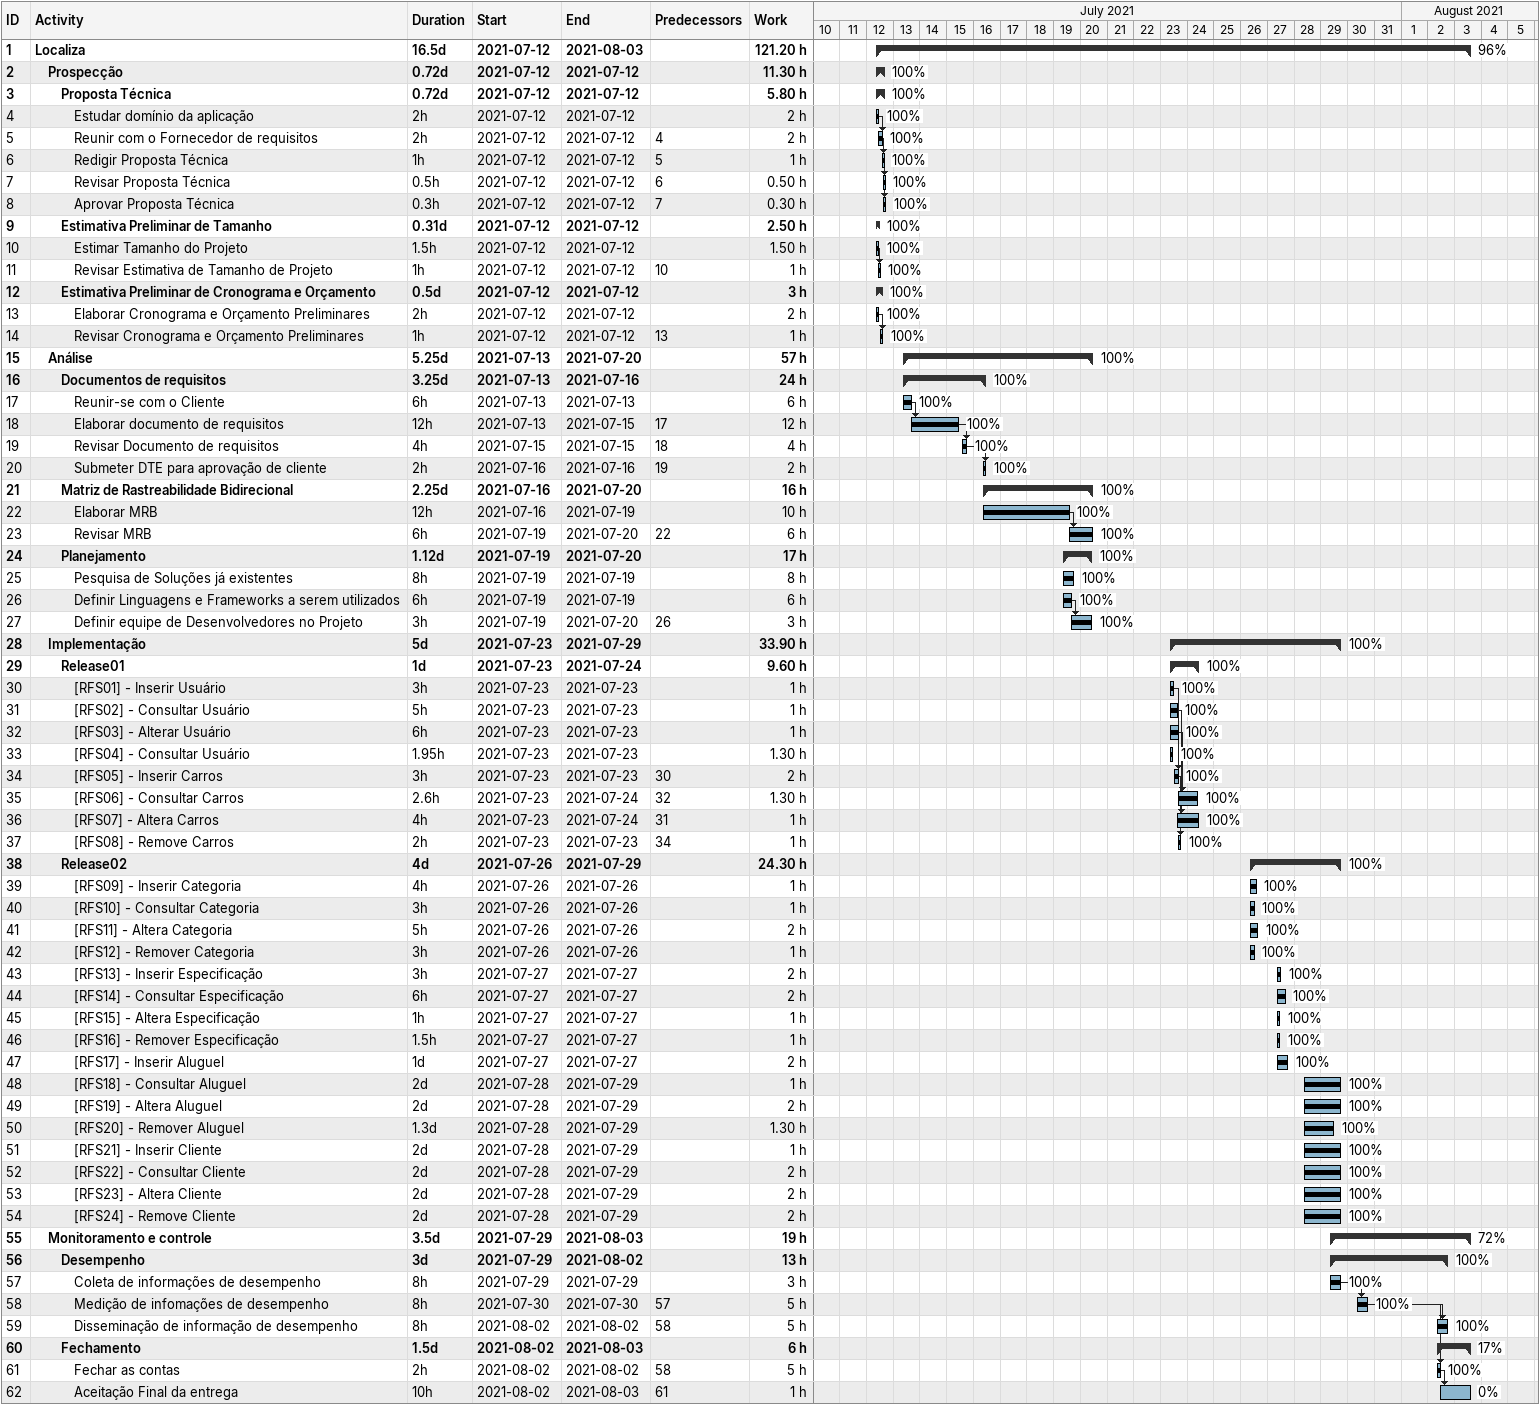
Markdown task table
| ID | Level | Task | Duration | Start | Finish | Predecessors | % complete | Work (h) |
|---|---|---|---|---|---|---|---|---|
| 1 | 1 | **Localiza** | 16.5d | 2021-07-12 | 2021-08-03 |  | 96 | 121.20 |
| 2 | 2 | **Prospecção** | 0.72d | 2021-07-12 | 2021-07-12 |  | 100 | 11.30 |
| 3 | 3 | **Proposta Técnica** | 0.72d | 2021-07-12 | 2021-07-12 |  | 100 | 5.80 |
| 4 | 4 | Estudar domínio da aplicação | 2h | 2021-07-12 | 2021-07-12 |  | 100 | 2 |
| 5 | 4 | Reunir com o Fornecedor de requisitos | 2h | 2021-07-12 | 2021-07-12 | 4 | 100 | 2 |
| 6 | 4 | Redigir Proposta Técnica | 1h | 2021-07-12 | 2021-07-12 | 5 | 100 | 1 |
| 7 | 4 | Revisar Proposta Técnica | 0.5h | 2021-07-12 | 2021-07-12 | 6 | 100 | 0.50 |
| 8 | 4 | Aprovar Proposta Técnica | 0.3h | 2021-07-12 | 2021-07-12 | 7 | 100 | 0.30 |
| 9 | 3 | **Estimativa Preliminar de Tamanho** | 0.31d | 2021-07-12 | 2021-07-12 |  | 100 | 2.50 |
| 10 | 4 | Estimar Tamanho do Projeto | 1.5h | 2021-07-12 | 2021-07-12 |  | 100 | 1.50 |
| 11 | 4 | Revisar Estimativa de Tamanho de Projeto | 1h | 2021-07-12 | 2021-07-12 | 10 | 100 | 1 |
| 12 | 3 | **Estimativa Preliminar de Cronograma e Orçamento** | 0.5d | 2021-07-12 | 2021-07-12 |  | 100 | 3 |
| 13 | 4 | Elaborar Cronograma e Orçamento Preliminares | 2h | 2021-07-12 | 2021-07-12 |  | 100 | 2 |
| 14 | 4 | Revisar Cronograma e Orçamento Preliminares | 1h | 2021-07-12 | 2021-07-12 | 13 | 100 | 1 |
| 15 | 2 | **Análise** | 5.25d | 2021-07-13 | 2021-07-20 |  | 100 | 57 |
| 16 | 3 | **Documentos de requisitos** | 3.25d | 2021-07-13 | 2021-07-16 |  | 100 | 24 |
| 17 | 4 | Reunir-se com o Cliente | 6h | 2021-07-13 | 2021-07-13 |  | 100 | 6 |
| 18 | 4 | Elaborar documento de requisitos | 12h | 2021-07-13 | 2021-07-15 | 17 | 100 | 12 |
| 19 | 4 | Revisar Documento de requisitos | 4h | 2021-07-15 | 2021-07-15 | 18 | 100 | 4 |
| 20 | 4 | Submeter DTE para aprovação de cliente | 2h | 2021-07-16 | 2021-07-16 | 19 | 100 | 2 |
| 21 | 3 | **Matriz de Rastreabilidade Bidirecional** | 2.25d | 2021-07-16 | 2021-07-20 |  | 100 | 16 |
| 22 | 4 | Elaborar MRB | 12h | 2021-07-16 | 2021-07-19 |  | 100 | 10 |
| 23 | 4 | Revisar MRB | 6h | 2021-07-19 | 2021-07-20 | 22 | 100 | 6 |
| 24 | 3 | **Planejamento** | 1.12d | 2021-07-19 | 2021-07-20 |  | 100 | 17 |
| 25 | 4 | Pesquisa de Soluções já existentes | 8h | 2021-07-19 | 2021-07-19 |  | 100 | 8 |
| 26 | 4 | Definir Linguagens e Frameworks a serem utilizados | 6h | 2021-07-19 | 2021-07-19 |  | 100 | 6 |
| 27 | 4 | Definir equipe de Desenvolvedores no Projeto | 3h | 2021-07-19 | 2021-07-20 | 26 | 100 | 3 |
| 28 | 2 | **Implementação** | 5d | 2021-07-23 | 2021-07-29 |  | 100 | 33.90 |
| 29 | 3 | **Release01** | 1d | 2021-07-23 | 2021-07-24 |  | 100 | 9.60 |
| 30 | 4 | [RFS01] - Inserir Usuário | 3h | 2021-07-23 | 2021-07-23 |  | 100 | 1 |
| 31 | 4 | [RFS02] - Consultar Usuário | 5h | 2021-07-23 | 2021-07-23 |  | 100 | 1 |
| 32 | 4 | [RFS03] - Alterar Usuário | 6h | 2021-07-23 | 2021-07-23 |  | 100 | 1 |
| 33 | 4 | [RFS04] - Consultar Usuário | 1.95h | 2021-07-23 | 2021-07-23 |  | 100 | 1.30 |
| 34 | 4 | [RFS05] - Inserir Carros | 3h | 2021-07-23 | 2021-07-23 | 30 | 100 | 2 |
| 35 | 4 | [RFS06] - Consultar Carros | 2.6h | 2021-07-23 | 2021-07-24 | 32 | 100 | 1.30 |
| 36 | 4 | [RFS07] - Altera Carros | 4h | 2021-07-23 | 2021-07-24 | 31 | 100 | 1 |
| 37 | 4 | [RFS08] - Remove Carros | 2h | 2021-07-23 | 2021-07-23 | 34 | 100 | 1 |
| 38 | 3 | **Release02** | 4d | 2021-07-26 | 2021-07-29 |  | 100 | 24.30 |
| 39 | 4 | [RFS09] - Inserir Categoria | 4h | 2021-07-26 | 2021-07-26 |  | 100 | 1 |
| 40 | 4 | [RFS10] - Consultar Categoria | 3h | 2021-07-26 | 2021-07-26 |  | 100 | 1 |
| 41 | 4 | [RFS11] - Altera Categoria | 5h | 2021-07-26 | 2021-07-26 |  | 100 | 2 |
| 42 | 4 | [RFS12] - Remover Categoria | 3h | 2021-07-26 | 2021-07-26 |  | 100 | 1 |
| 43 | 4 | [RFS13] - Inserir Especificação | 3h | 2021-07-27 | 2021-07-27 |  | 100 | 2 |
| 44 | 4 | [RFS14] - Consultar Especificação | 6h | 2021-07-27 | 2021-07-27 |  | 100 | 2 |
| 45 | 4 | [RFS15] - Altera Especificação | 1h | 2021-07-27 | 2021-07-27 |  | 100 | 1 |
| 46 | 4 | [RFS16] - Remover Especificação | 1.5h | 2021-07-27 | 2021-07-27 |  | 100 | 1 |
| 47 | 4 | [RFS17] - Inserir Aluguel | 1d | 2021-07-27 | 2021-07-27 |  | 100 | 2 |
| 48 | 4 | [RFS18] - Consultar Aluguel | 2d | 2021-07-28 | 2021-07-29 |  | 100 | 1 |
| 49 | 4 | [RFS19] - Altera Aluguel | 2d | 2021-07-28 | 2021-07-29 |  | 100 | 2 |
| 50 | 4 | [RFS20] - Remover Aluguel | 1.3d | 2021-07-28 | 2021-07-29 |  | 100 | 1.30 |
| 51 | 4 | [RFS21] - Inserir Cliente | 2d | 2021-07-28 | 2021-07-29 |  | 100 | 1 |
| 52 | 4 | [RFS22] - Consultar Cliente | 2d | 2021-07-28 | 2021-07-29 |  | 100 | 2 |
| 53 | 4 | [RFS23] - Altera Cliente | 2d | 2021-07-28 | 2021-07-29 |  | 100 | 2 |
| 54 | 4 | [RFS24] - Remove Cliente | 2d | 2021-07-28 | 2021-07-29 |  | 100 | 2 |
| 55 | 2 | **Monitoramento e controle** | 3.5d | 2021-07-29 | 2021-08-03 |  | 72 | 19 |
| 56 | 3 | **Desempenho** | 3d | 2021-07-29 | 2021-08-02 |  | 100 | 13 |
| 57 | 4 | Coleta de informações de desempenho | 8h | 2021-07-29 | 2021-07-29 |  | 100 | 3 |
| 58 | 4 | Medição de infomações de desempenho | 8h | 2021-07-30 | 2021-07-30 | 57 | 100 | 5 |
| 59 | 4 | Disseminação de informação de desempenho | 8h | 2021-08-02 | 2021-08-02 | 58 | 100 | 5 |
| 60 | 3 | **Fechamento** | 1.5d | 2021-08-02 | 2021-08-03 |  | 17 | 6 |
| 61 | 4 | Fechar as contas | 2h | 2021-08-02 | 2021-08-02 | 58 | 100 | 5 |
| 62 | 4 | Aceitação Final da entrega | 10h | 2021-08-02 | 2021-08-03 | 61 | 0 | 1 |
